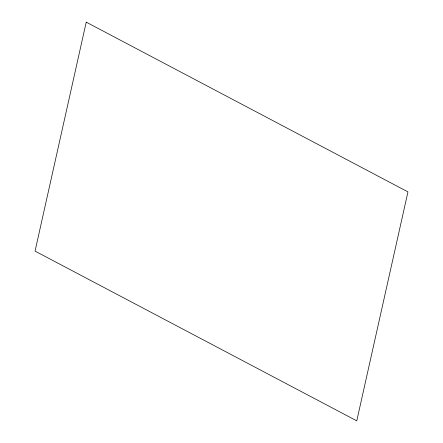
<?xml version="1.0" encoding="UTF-8"?>
<svg xmlns="http://www.w3.org/2000/svg" width="443" height="443" viewBox="0 0 443 443"><rect width="100%" height="100%" fill="white"/><g stroke="black" fill="none" stroke-linecap="round" stroke-linejoin="round"><path stroke-width="0.66" d="M86.23 22.15L35.052 251.109L356.77 420.85L407.948 191.891L86.23 22.15"/></g></svg>
